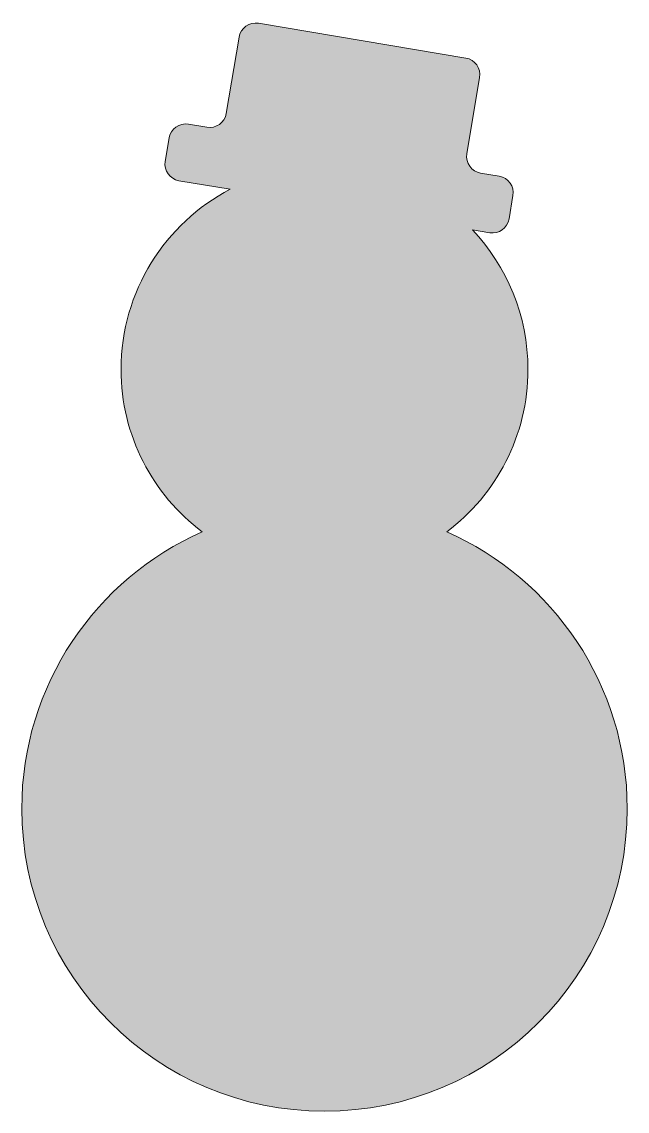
# Model space of a CAD drawing. Header units: millimetres. Extents: x 0 to 36, y -64.9 to -0.1.
import ezdxf

# ---------------------------------------------------------------- set-up
doc = ezdxf.new("R2010")
doc.units = ezdxf.units.MM
doc.header["$MEASUREMENT"] = 0
doc.layers.add('Layer 1', color=7, linetype='Continuous', lineweight=0)

msp = doc.modelspace()

# ---------------------------------------------------------------- hatches: boundary and pattern name
at = {"layer": 'Layer 1', "true_color": 0xd1d3d4, "transparency": 33554687}
h = msp.add_hatch(color=254, dxfattribs=at)
h.dxf.hatch_style = 2
edge = h.paths.add_edge_path()
edge.add_spline(control_points=[(25.278, -30.417), (28.206, -28.209), (30.099, -24.702), (30.099, -20.753), (30.099, -17.537), (28.842, -14.618), (26.796, -12.451), (26.796, -12.451), (27.822, -12.623), (27.822, -12.623), (28.365, -12.713), (28.883, -12.344), (28.974, -11.801), (28.974, -11.801), (29.207, -10.411), (29.207, -10.411), (29.298, -9.868), (28.928, -9.35), (28.386, -9.259), (28.386, -9.259), (27.285, -9.075), (27.285, -9.075), (26.742, -8.984), (26.373, -8.466), (26.464, -7.923), (26.464, -7.923), (27.224, -3.382), (27.224, -3.382), (27.315, -2.839), (26.946, -2.321), (26.403, -2.23), (26.403, -2.23), (14.072, -0.165), (14.072, -0.165), (13.529, -0.074), (13.011, -0.444), (12.92, -0.986), (12.92, -0.986), (12.16, -5.528), (12.16, -5.528), (12.069, -6.07), (11.551, -6.44), (11.008, -6.349), (11.008, -6.349), (9.907, -6.165), (9.907, -6.165), (9.365, -6.074), (8.847, -6.443), (8.756, -6.986), (8.756, -6.986), (8.523, -8.376), (8.523, -8.376), (8.432, -8.919), (8.802, -9.437), (9.344, -9.528), (9.344, -9.528), (12.384, -10.037), (12.384, -10.037), (8.531, -12.061), (5.901, -16.098), (5.901, -20.753), (5.901, -24.702), (7.794, -28.209), (10.722, -30.417), (4.408, -33.213), (0, -39.529), (0, -46.879), (0, -56.821), (8.059, -64.879), (18, -64.879), (27.941, -64.879), (36, -56.821), (36, -46.879), (36, -39.529), (31.592, -33.213), (25.278, -30.417)], knot_values=[0, 0, 0, 0, 1, 1, 1, 2, 2, 2, 3, 3, 3, 4, 4, 4, 5, 5, 5, 6, 6, 6, 7, 7, 7, 8, 8, 8, 9, 9, 9, 10, 10, 10, 11, 11, 11, 12, 12, 12, 13, 13, 13, 14, 14, 14, 15, 15, 15, 16, 16, 16, 17, 17, 17, 18, 18, 18, 19, 19, 19, 20, 20, 20, 21, 21, 21, 22, 22, 22, 23, 23, 23, 24, 24, 24, 25, 25, 25, 25], degree=3, periodic=0)

# ---------------------------------------------------------------- linework, layer by layer
at = {"layer": 'Layer 1'}
msp.add_open_spline([(25.278, -30.417), (28.206, -28.209), (30.099, -24.702), (30.099, -20.753), (30.099, -17.537), (28.842, -14.618), (26.796, -12.451), (26.796, -12.451), (27.822, -12.623), (27.822, -12.623), (28.365, -12.713), (28.883, -12.344), (28.974, -11.801), (28.974, -11.801), (29.207, -10.411), (29.207, -10.411), (29.298, -9.868), (28.928, -9.35), (28.386, -9.259), (28.386, -9.259), (27.285, -9.075), (27.285, -9.075), (26.742, -8.984), (26.373, -8.466), (26.464, -7.923), (26.464, -7.923), (27.224, -3.382), (27.224, -3.382), (27.315, -2.839), (26.946, -2.321), (26.403, -2.23), (26.403, -2.23), (14.072, -0.165), (14.072, -0.165), (13.529, -0.074), (13.011, -0.444), (12.92, -0.986), (12.92, -0.986), (12.16, -5.528), (12.16, -5.528), (12.069, -6.07), (11.551, -6.44), (11.008, -6.349), (11.008, -6.349), (9.907, -6.165), (9.907, -6.165), (9.365, -6.074), (8.847, -6.443), (8.756, -6.986), (8.756, -6.986), (8.523, -8.376), (8.523, -8.376), (8.432, -8.919), (8.802, -9.437), (9.344, -9.528), (9.344, -9.528), (12.384, -10.037), (12.384, -10.037), (8.531, -12.061), (5.901, -16.098), (5.901, -20.753), (5.901, -24.702), (7.794, -28.209), (10.722, -30.417), (4.408, -33.213), (0, -39.529), (0, -46.879), (0, -56.821), (8.059, -64.879), (18, -64.879), (27.941, -64.879), (36, -56.821), (36, -46.879), (36, -39.529), (31.592, -33.213), (25.278, -30.417)], degree=3, knots=[0, 0, 0, 0, 1, 1, 1, 2, 2, 2, 3, 3, 3, 4, 4, 4, 5, 5, 5, 6, 6, 6, 7, 7, 7, 8, 8, 8, 9, 9, 9, 10, 10, 10, 11, 11, 11, 12, 12, 12, 13, 13, 13, 14, 14, 14, 15, 15, 15, 16, 16, 16, 17, 17, 17, 18, 18, 18, 19, 19, 19, 20, 20, 20, 21, 21, 21, 22, 22, 22, 23, 23, 23, 24, 24, 24, 25, 25, 25, 25], dxfattribs=at)

doc.saveas('drawing.dxf')
